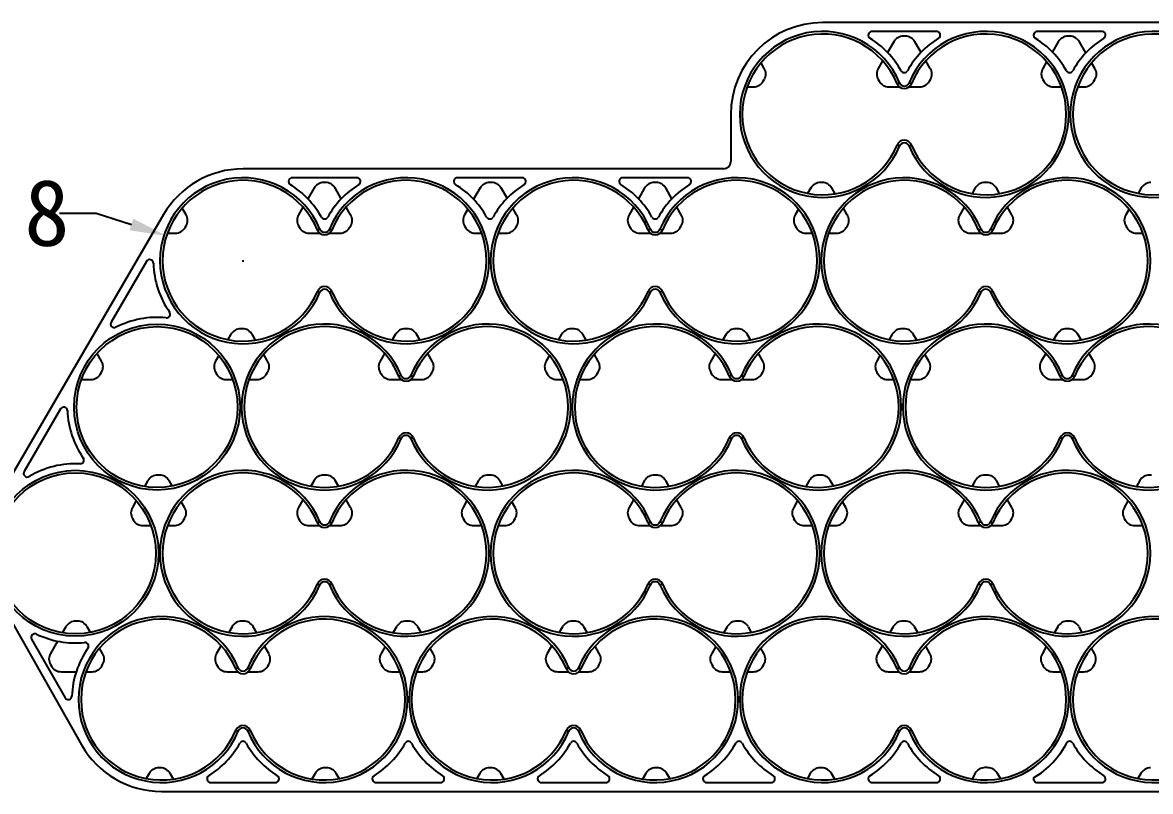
# Model space of a CAD drawing. Header units: millimetres. Extents: x -23 to 977, y -26 to 681.
# Drawn here: x 459.7 to 612.6, y 412.6 to 516.8 of the extents above; entities that cross this region are included whole.
import ezdxf

# ---------------------------------------------------------------- set-up
doc = ezdxf.new("R2010")
doc.units = ezdxf.units.MM
doc.dimstyles.new('副本 Standard', dxfattribs={"dimtxt": 9, "dimasz": 5, "dimexe": 1, "dimexo": 0.5, "dimgap": 0.5, "dimtad": 0, "dimtoh": 1, "dimdec": 1, "dimzin": 0, "dimdsep": 46, "dimtxsty": 'Standard', "dimcen": 0.09, "dimclrd": 3, "dimclre": 3, "dimclrt": 3, "dimadec": 0, "dimazin": 0, "dimtfac": 1, "dimtdec": 1, "dimtofl": 0, "dimtmove": 0, "dimatfit": 3, "dimfxl": 0, "dimtolj": 1, "dimtzin": 0, "dimarcsym": 0})

# ---------------------------------------------------------------- blocks, each defined once
blk = doc.blocks.new('*D6')
at = {"color": 3, "lineweight": -2, "transparency": 16777216}
for p, q in [((464.73, 490.94), (469.73, 490.94)), ((469.73, 490.94), (474.49, 489.4)), ((489.52, 484.49), (489.7, 484.49)), ((489.61, 484.4), (489.61, 484.58))]:
    blk.add_line(p, q, dxfattribs=at)
at = {"color": 3, "transparency": 16777216}
blk.add_solid([(474.74, 490.19), (474.23, 488.61), (479.24, 487.86)], dxfattribs=at)
at = {"layer": 'Defpoints', "color": 0, "transparency": 16777216}
for p in [(479.24, 487.86), (499.98, 481.13)]:
    blk.add_point(p, dxfattribs=at)
at = {"color": 3, "transparency": 16777216, "insert": (447.73, 490.94), "char_height": 9, "attachment_point": 5}
blk.add_mtext('\\A1;∅21.8', dxfattribs=at)

msp = doc.modelspace()

# ---------------------------------------------------------------- linework, layer by layer
for p, q in [((724.66, 516.77), (568.16, 516.77)), ((583.59, 515.57), (574.83, 515.57)), ((605.99, 515.57), (597.23, 515.57)), ((577.78, 514.17), (576.94, 512.72)), ((579.35, 514.92), (579.08, 514.92)), ((581.48, 512.72), (580.64, 514.17)), ((600.08, 514.17), (599.28, 512.79)), ((601.65, 514.92), (601.38, 514.92)), ((603.82, 512.66), (602.94, 514.17)), ((560.24, 510.55), (559.8, 511.31)), ((576.28, 511.59), (575.68, 510.55)), ((582.74, 510.55), (582.14, 511.59)), ((598.5, 511.45), (597.98, 510.55)), ((605.04, 510.55), (604.6, 511.31)), ((560.11, 508.82), (560.25, 509.05)), ((575.67, 509.05), (575.81, 508.82)), ((582.61, 508.82), (582.75, 509.05)), ((597.97, 509.05), (598.11, 508.82)), ((604.91, 508.82), (605.05, 509.05)), ((557.92, 508.06), (558.81, 508.06)), ((577.11, 508.06), (578.54, 508.06)), ((578.24, 508.47), (578.56, 508.6)), ((580.18, 508.47), (579.86, 508.6)), ((579.88, 508.06), (581.31, 508.06)), ((599.41, 508.06), (600.5, 508.06)), ((602.72, 508.06), (603.61, 508.06)), ((555.71, 504.32), (555.71, 497.94)), ((578.56, 500.04), (578.24, 500.17)), ((579.86, 500.04), (580.18, 500.17)), ((554.71, 496.94), (489.61, 496.94)), ((505.04, 495.74), (496.28, 495.74)), ((527.44, 495.74), (518.68, 495.74)), ((549.84, 495.74), (541.08, 495.74)), ((499.23, 494.35), (498.39, 492.89)), ((500.8, 495.09), (500.53, 495.09)), ((502.93, 492.89), (502.09, 494.35)), ((521.73, 494.35), (520.85, 492.83)), ((523.3, 495.09), (523.03, 495.09)), ((525.4, 492.96), (524.59, 494.35)), ((544.03, 494.35), (543.19, 492.89)), ((545.6, 495.09), (545.33, 495.09)), ((547.73, 492.89), (546.89, 494.35)), ((566.53, 494.35), (566.11, 493.62)), ((568.1, 495.09), (567.83, 495.09)), ((569.85, 493.55), (569.39, 494.35)), ((588.83, 494.35), (588.39, 493.58)), ((590.4, 495.09), (590.13, 495.09)), ((592.13, 493.58), (591.69, 494.35)), ((611.33, 494.35), (610.91, 493.62)), ((478.85, 490.76), (456.75, 452.81)), ((481.89, 490.72), (481.37, 491.63)), ((497.73, 491.76), (497.13, 490.72)), ((504.19, 490.72), (503.59, 491.76)), ((520.07, 491.49), (519.63, 490.72)), ((526.69, 490.72), (526.17, 491.63)), ((542.53, 491.76), (541.93, 490.72)), ((548.99, 490.72), (548.39, 491.76)), ((564.87, 491.49), (564.43, 490.72)), ((571.49, 490.72), (570.97, 491.63)), ((587.33, 491.76), (586.73, 490.72)), ((593.79, 490.72), (593.19, 491.76)), ((609.67, 491.49), (609.23, 490.72)), ((481.76, 488.99), (481.9, 489.22)), ((497.12, 489.22), (497.26, 488.99)), ((504.06, 488.99), (504.2, 489.22)), ((519.62, 489.22), (519.76, 488.99)), ((526.56, 488.99), (526.7, 489.22)), ((541.92, 489.22), (542.06, 488.99)), ((548.86, 488.99), (549, 489.22)), ((564.42, 489.22), (564.56, 488.99)), ((571.36, 488.99), (571.5, 489.22)), ((586.72, 489.22), (586.86, 488.99)), ((593.66, 488.99), (593.8, 489.22)), ((609.22, 489.22), (609.36, 488.99)), ((479.37, 488.23), (480.46, 488.23)), ((498.56, 488.23), (499.99, 488.23)), ((500.01, 488.78), (499.69, 488.64)), ((501.31, 488.78), (501.63, 488.64)), ((501.33, 488.23), (502.76, 488.23)), ((521.06, 488.23), (521.95, 488.23)), ((524.17, 488.23), (525.26, 488.23)), ((543.36, 488.23), (544.79, 488.23)), ((544.81, 488.78), (544.49, 488.64)), ((546.11, 488.78), (546.43, 488.64)), ((546.13, 488.23), (547.56, 488.23)), ((565.86, 488.23), (566.75, 488.23)), ((568.97, 488.23), (570.06, 488.23)), ((588.16, 488.23), (589.59, 488.23)), ((589.29, 488.64), (589.61, 488.78)), ((591.23, 488.64), (590.91, 488.78)), ((590.93, 488.23), (592.36, 488.23)), ((610.66, 488.23), (611.55, 488.23)), ((476.53, 484.39), (471.74, 476.16)), ((499.69, 480.34), (500.01, 480.21)), ((501.63, 480.34), (501.31, 480.21)), ((544.49, 480.34), (544.81, 480.21)), ((546.43, 480.34), (546.11, 480.21)), ((589.61, 480.21), (589.29, 480.34)), ((590.91, 480.21), (591.23, 480.34)), ((487.98, 474.52), (487.56, 473.79)), ((489.55, 475.26), (489.28, 475.26)), ((491.3, 473.72), (490.84, 474.52)), ((510.28, 474.52), (509.84, 473.75)), ((511.85, 475.26), (511.58, 475.26)), ((513.58, 473.75), (513.14, 474.52)), ((532.78, 474.52), (532.36, 473.79)), ((534.35, 475.26), (534.08, 475.26)), ((536.1, 473.72), (535.64, 474.52)), ((555.08, 474.52), (554.64, 473.75)), ((556.65, 475.26), (556.38, 475.26)), ((558.38, 473.75), (557.94, 474.52)), ((577.58, 474.52), (577.16, 473.79)), ((579.15, 475.26), (578.88, 475.26)), ((580.9, 473.72), (580.44, 474.52)), ((599.88, 474.52), (599.44, 473.75)), ((601.45, 475.26), (601.18, 475.26)), ((603.18, 473.75), (602.74, 474.52)), ((470.44, 470.89), (469.84, 471.93)), ((486.32, 471.66), (485.88, 470.89)), ((492.94, 470.89), (492.42, 471.8)), ((508.78, 471.93), (508.18, 470.89)), ((515.24, 470.89), (514.64, 471.93)), ((531.12, 471.66), (530.68, 470.89)), ((537.74, 470.89), (537.22, 471.8)), ((553.58, 471.93), (552.98, 470.89)), ((560.04, 470.89), (559.44, 471.93)), ((575.92, 471.66), (575.48, 470.89)), ((582.54, 470.89), (582.02, 471.8)), ((598.38, 471.93), (597.78, 470.89)), ((604.84, 470.89), (604.24, 471.93)), ((470.31, 469.16), (470.45, 469.39)), ((485.87, 469.39), (486.01, 469.16)), ((492.81, 469.16), (492.95, 469.39)), ((508.17, 469.39), (508.31, 469.16)), ((515.11, 469.16), (515.25, 469.39)), ((530.67, 469.39), (530.81, 469.16)), ((537.61, 469.16), (537.75, 469.39)), ((552.97, 469.39), (553.11, 469.16)), ((559.91, 469.16), (560.05, 469.39)), ((575.47, 469.39), (575.61, 469.16)), ((582.41, 469.16), (582.55, 469.39)), ((597.77, 469.39), (597.91, 469.16)), ((604.71, 469.16), (604.85, 469.39)), ((467.72, 468.4), (469.01, 468.4)), ((487.31, 468.4), (488.2, 468.4)), ((490.42, 468.4), (491.51, 468.4)), ((509.61, 468.4), (511.04, 468.4)), ((511.06, 468.95), (510.74, 468.81)), ((512.36, 468.95), (512.68, 468.81)), ((512.38, 468.4), (513.81, 468.4)), ((532.11, 468.4), (533, 468.4)), ((535.22, 468.4), (536.31, 468.4)), ((554.41, 468.4), (555.84, 468.4)), ((555.86, 468.95), (555.54, 468.81)), ((557.16, 468.95), (557.48, 468.81)), ((557.18, 468.4), (558.61, 468.4)), ((576.91, 468.4), (577.8, 468.4)), ((580.02, 468.4), (581.11, 468.4)), ((599.21, 468.4), (600.64, 468.4)), ((600.66, 468.95), (600.34, 468.81)), ((601.96, 468.95), (602.28, 468.81)), ((601.98, 468.4), (603.41, 468.4)), ((464.89, 464.4), (459.95, 455.92)), ((510.74, 460.51), (511.06, 460.38)), ((512.68, 460.51), (512.36, 460.38)), ((555.54, 460.51), (555.86, 460.38)), ((557.48, 460.51), (557.16, 460.38)), ((600.34, 460.51), (600.66, 460.38)), ((602.28, 460.51), (601.96, 460.38)), ((476.73, 454.69), (476.27, 453.9)), ((478.3, 455.44), (478.03, 455.44)), ((480.02, 453.96), (479.59, 454.69)), ((499.23, 454.69), (498.79, 453.93)), ((500.8, 455.44), (500.53, 455.44)), ((502.53, 453.93), (502.09, 454.69)), ((521.53, 454.69), (521.07, 453.9)), ((523.1, 455.44), (522.83, 455.44)), ((524.82, 453.96), (524.39, 454.69)), ((544.03, 454.69), (543.59, 453.93)), ((545.6, 455.44), (545.33, 455.44)), ((547.33, 453.93), (546.89, 454.69)), ((566.33, 454.69), (565.87, 453.9)), ((567.9, 455.44), (567.63, 455.44)), ((569.62, 453.96), (569.19, 454.69)), ((588.83, 454.69), (588.39, 453.93)), ((590.4, 455.44), (590.13, 455.44)), ((592.13, 453.93), (591.69, 454.69)), ((611.13, 454.69), (610.67, 453.9)), ((612.7, 455.44), (612.43, 455.44)), ((475.15, 451.97), (474.63, 451.06)), ((481.69, 451.06), (481.25, 451.83)), ((497.73, 452.1), (497.13, 451.06)), ((504.19, 451.06), (503.59, 452.1)), ((519.95, 451.97), (519.43, 451.06)), ((526.49, 451.06), (526.05, 451.83)), ((542.53, 452.1), (541.93, 451.06)), ((548.99, 451.06), (548.39, 452.1)), ((564.75, 451.97), (564.23, 451.06)), ((571.29, 451.06), (570.85, 451.83)), ((587.33, 452.1), (586.73, 451.06)), ((593.79, 451.06), (593.19, 452.1)), ((609.55, 451.97), (609.03, 451.06)), ((474.62, 449.56), (474.76, 449.33)), ((481.56, 449.33), (481.7, 449.56)), ((497.12, 449.56), (497.26, 449.33)), ((504.06, 449.33), (504.2, 449.56)), ((519.42, 449.56), (519.56, 449.33)), ((526.36, 449.33), (526.5, 449.56)), ((541.92, 449.56), (542.06, 449.33)), ((548.86, 449.33), (549, 449.56)), ((564.22, 449.56), (564.36, 449.33)), ((571.16, 449.33), (571.3, 449.56)), ((586.72, 449.56), (586.86, 449.33)), ((593.66, 449.33), (593.8, 449.56)), ((609.02, 449.56), (609.16, 449.33)), ((476.06, 448.58), (477.15, 448.58)), ((479.37, 448.58), (480.26, 448.58)), ((498.56, 448.58), (499.99, 448.58)), ((500.01, 449.12), (499.69, 448.98)), ((501.31, 449.12), (501.63, 448.98)), ((501.33, 448.58), (502.76, 448.58)), ((520.86, 448.58), (521.95, 448.58)), ((524.17, 448.58), (525.06, 448.58)), ((543.36, 448.58), (544.79, 448.58)), ((544.49, 448.98), (544.81, 449.12)), ((546.43, 448.98), (546.11, 449.12)), ((546.13, 448.58), (547.56, 448.58)), ((565.66, 448.58), (566.75, 448.58)), ((568.97, 448.58), (569.86, 448.58)), ((588.16, 448.58), (589.59, 448.58)), ((589.61, 449.12), (589.29, 448.98)), ((590.91, 449.12), (591.23, 448.98)), ((590.93, 448.58), (592.36, 448.58)), ((610.46, 448.58), (611.55, 448.58)), ((499.69, 440.68), (500.01, 440.55)), ((501.63, 440.68), (501.31, 440.55)), ((544.81, 440.55), (544.49, 440.68)), ((546.11, 440.55), (546.43, 440.68)), ((589.29, 440.68), (589.61, 440.55)), ((591.23, 440.68), (590.91, 440.55)), ((456.67, 438.35), (467.73, 418.86)), ((467.19, 435.64), (466.92, 435.64)), ((489.69, 435.64), (489.42, 435.64)), ((511.99, 435.64), (511.72, 435.64)), ((534.49, 435.64), (534.22, 435.64)), ((556.79, 435.64), (556.52, 435.64)), ((579.29, 435.64), (579.02, 435.64)), ((601.59, 435.64), (601.32, 435.64)), ((465.62, 434.89), (465.15, 434.08)), ((468.93, 434.12), (468.49, 434.89)), ((488.12, 434.89), (487.67, 434.11)), ((491.45, 434.09), (490.99, 434.89)), ((510.42, 434.89), (509.95, 434.08)), ((513.73, 434.12), (513.29, 434.89)), ((532.92, 434.89), (532.47, 434.11)), ((536.25, 434.09), (535.79, 434.89)), ((555.22, 434.89), (554.75, 434.08)), ((558.53, 434.12), (558.09, 434.89)), ((577.72, 434.89), (577.27, 434.11)), ((581.05, 434.09), (580.59, 434.89)), ((600.02, 434.89), (599.55, 434.08)), ((603.33, 434.12), (602.89, 434.89)), ((460.97, 433.2), (465.49, 425.25)), ((464.49, 432.93), (463.52, 431.26)), ((470.59, 431.26), (470.18, 431.97)), ((486.64, 432.33), (486.02, 431.26)), ((493.09, 431.26), (492.52, 432.25)), ((508.86, 432.19), (508.32, 431.26)), ((515.39, 431.26), (514.98, 431.97)), ((531.44, 432.33), (530.82, 431.26)), ((537.89, 431.26), (537.32, 432.25)), ((553.66, 432.19), (553.12, 431.26)), ((560.19, 431.26), (559.78, 431.97)), ((576.24, 432.33), (575.62, 431.26)), ((582.69, 431.26), (582.12, 432.25)), ((598.46, 432.19), (597.92, 431.26)), ((604.99, 431.26), (604.58, 431.97)), ((463.52, 429.77), (463.65, 429.53)), ((470.46, 429.53), (470.59, 429.77)), ((486.02, 429.77), (486.15, 429.53)), ((492.96, 429.53), (493.09, 429.77)), ((508.32, 429.77), (508.45, 429.53)), ((515.26, 429.53), (515.39, 429.77)), ((530.82, 429.77), (530.95, 429.53)), ((537.76, 429.53), (537.89, 429.77)), ((553.12, 429.77), (553.25, 429.53)), ((560.06, 429.53), (560.19, 429.77)), ((575.62, 429.77), (575.75, 429.53)), ((582.56, 429.53), (582.69, 429.77)), ((597.92, 429.77), (598.05, 429.53)), ((604.86, 429.53), (604.99, 429.77)), ((464.95, 428.78), (467.01, 428.78)), ((468.34, 428.78), (469.16, 428.78)), ((487.45, 428.78), (488.9, 428.78)), ((488.96, 429.29), (488.64, 429.16)), ((490.26, 429.29), (490.58, 429.16)), ((490.32, 428.78), (491.66, 428.78)), ((509.75, 428.78), (510.89, 428.78)), ((513.14, 428.78), (513.96, 428.78)), ((532.25, 428.78), (533.7, 428.78)), ((533.76, 429.29), (533.44, 429.16)), ((535.06, 429.29), (535.38, 429.16)), ((535.12, 428.78), (536.46, 428.78)), ((554.55, 428.78), (555.69, 428.78)), ((557.94, 428.78), (558.76, 428.78)), ((577.05, 428.78), (578.5, 428.78)), ((578.56, 429.29), (578.24, 429.16)), ((579.86, 429.29), (580.18, 429.16)), ((579.92, 428.78), (581.26, 428.78)), ((599.35, 428.78), (600.49, 428.78)), ((602.74, 428.78), (603.56, 428.78)), ((488.64, 420.86), (488.96, 420.72)), ((490.58, 420.86), (490.26, 420.72)), ((533.44, 420.86), (533.76, 420.72)), ((535.38, 420.86), (535.06, 420.72)), ((578.24, 420.86), (578.56, 420.72)), ((580.18, 420.86), (579.86, 420.72)), ((478.44, 415.75), (478.18, 415.75)), ((500.94, 415.75), (500.68, 415.75)), ((523.24, 415.75), (522.98, 415.75)), ((545.74, 415.75), (545.48, 415.75)), ((568.04, 415.75), (567.78, 415.75)), ((590.4, 415.78), (590.13, 415.78)), ((476.88, 415), (476.48, 414.31)), ((480.19, 414.23), (479.74, 415)), ((499.38, 415), (498.94, 414.24)), ((502.65, 414.29), (502.24, 415)), ((521.68, 415), (521.28, 414.31)), ((524.99, 414.23), (524.54, 415)), ((544.18, 415), (543.74, 414.24)), ((547.45, 414.29), (547.04, 415)), ((566.48, 415), (566.08, 414.31)), ((569.79, 414.23), (569.34, 415)), ((588.83, 415.03), (588.39, 414.27)), ((592.25, 414.29), (591.84, 415)), ((611.28, 415), (610.88, 414.31)), ((485.23, 413.76), (493.99, 413.76)), ((507.63, 413.76), (516.39, 413.76)), ((530.03, 413.76), (538.79, 413.76)), ((552.43, 413.76), (561.19, 413.76)), ((574.83, 413.76), (583.59, 413.76)), ((597.23, 413.76), (605.99, 413.76)), ((478.56, 412.56), (679.86, 412.56))]:
    msp.add_line(p, q)
for centre, radius in [((477.96, 464.66), 11.25), ((477.96, 464.66), 10.9), ((466.91, 444.83), 11.25), ((466.91, 444.83), 10.9)]:
    msp.add_circle(centre, radius)
for centre, radius, start, end in [((568.16, 504.32), 12.45, 90, 180), ((568.16, 504.32), 11.25, 22.3789, 337.6211), ((568.16, 504.32), 10.9, 22.3789, 337.6211), ((574.83, 515.07), 0.5, 90, 238.1902), ((590.26, 504.32), 11.25, 202.3789, 157.6211), ((590.26, 504.32), 10.9, 202.3789, 157.6211), ((583.59, 515.07), 0.5, 301.8098, 90), ((597.23, 515.07), 0.5, 90, 238.1902), ((612.96, 504.32), 11.25, 22.3789, 337.6211), ((612.96, 504.32), 10.9, 22.3789, 337.6211), ((605.99, 515.07), 0.5, 301.8098, 90), ((568.16, 504.32), 12.15, 29.13, 58.1902), ((579.08, 513.42), 1.5, 90, 149.9136), ((579.35, 513.42), 1.5, 30.0864, 90), ((590.26, 504.32), 12.15, 121.8098, 150.87), ((590.56, 504.32), 12.15, 29.13, 58.1902), ((601.38, 513.42), 1.5, 90, 149.9136), ((601.65, 513.42), 1.5, 30.0864, 90), ((612.66, 504.32), 12.15, 121.8098, 150.87), ((558.95, 509.8), 1.5, 330.1728, 30.0864), ((576.98, 509.8), 1.5, 149.9136, 209.8272), ((581.45, 509.8), 1.5, 330.1728, 30.0864), ((599.28, 509.8), 1.5, 149.9136, 209.8272), ((603.75, 509.8), 1.5, 330.1728, 30.0864), ((579.21, 510.48), 0.5, 209.13, 330.87), ((601.61, 510.48), 0.5, 209.13, 330.87), ((558.81, 509.56), 1.5, 270, 330.1728), ((577.11, 509.56), 1.5, 209.8272, 270), ((579.21, 508.87), 1.05, 202.3789, 337.6211), ((579.21, 508.87), 0.7, 202.3789, 337.6211), ((581.31, 509.56), 1.5, 270, 330.1728), ((599.41, 509.56), 1.5, 209.8272, 270), ((603.61, 509.56), 1.5, 270, 330.1728), ((579.21, 499.77), 1.05, 22.3789, 157.6211), ((579.21, 499.77), 0.7, 22.3789, 157.6211), ((489.61, 484.49), 12.45, 90, 149.778), ((554.71, 497.94), 1, 270, 0), ((489.61, 484.49), 11.25, 22.3789, 337.6211), ((489.61, 484.49), 10.9, 22.3789, 337.6211), ((496.28, 495.24), 0.5, 90, 238.1902), ((511.71, 484.49), 11.25, 202.3789, 157.6211), ((511.71, 484.49), 10.9, 202.3789, 157.6211), ((505.04, 495.24), 0.5, 301.8098, 90), ((518.68, 495.24), 0.5, 90, 238.1902), ((534.41, 484.49), 11.25, 22.3789, 337.6211), ((534.41, 484.49), 10.9, 22.3789, 337.6211), ((527.44, 495.24), 0.5, 301.8098, 90), ((541.08, 495.24), 0.5, 90, 238.1902), ((556.51, 484.49), 11.25, 202.3789, 157.6211), ((556.51, 484.49), 10.9, 202.3789, 157.6211), ((549.84, 495.24), 0.5, 301.8098, 90), ((579.21, 484.49), 11.25, 22.3789, 337.6211), ((579.21, 484.49), 10.9, 22.3789, 337.6211), ((601.31, 484.49), 11.25, 202.3789, 157.6211), ((601.31, 484.49), 10.9, 202.3789, 157.6211), ((489.61, 484.49), 12.15, 29.13, 58.1902), ((500.53, 493.59), 1.5, 90, 149.9136), ((500.8, 493.59), 1.5, 30.0864, 90), ((511.71, 484.49), 12.15, 121.8098, 150.87), ((512.01, 484.49), 12.15, 29.13, 58.1902), ((523.03, 493.59), 1.5, 90, 149.9136), ((523.3, 493.59), 1.5, 30.0864, 90), ((534.11, 484.49), 12.15, 121.8098, 150.87), ((534.41, 484.49), 12.15, 29.13, 58.1902), ((545.33, 493.59), 1.5, 90, 149.9136), ((545.6, 493.59), 1.5, 30.0864, 90), ((556.51, 484.49), 12.15, 121.8098, 150.87), ((567.83, 493.59), 1.5, 90, 149.9136), ((568.1, 493.59), 1.5, 30.0864, 90), ((590.13, 493.59), 1.5, 90, 149.9136), ((590.4, 493.59), 1.5, 30.0864, 90), ((612.63, 493.59), 1.5, 90, 149.9136), ((480.6, 489.97), 1.5, 330.1728, 30.0864), ((498.43, 489.97), 1.5, 149.9136, 209.8272), ((502.9, 489.97), 1.5, 330.1728, 30.0864), ((520.93, 489.97), 1.5, 149.9136, 209.8272), ((525.4, 489.97), 1.5, 330.1728, 30.0864), ((543.23, 489.97), 1.5, 149.9136, 209.8272), ((547.7, 489.97), 1.5, 330.1728, 30.0864), ((565.73, 489.97), 1.5, 149.9136, 209.8272), ((570.2, 489.97), 1.5, 330.1728, 30.0864), ((588.03, 489.97), 1.5, 149.9136, 209.8272), ((592.5, 489.97), 1.5, 330.1728, 30.0864), ((610.53, 489.97), 1.5, 149.9136, 209.8272), ((500.66, 490.65), 0.5, 209.13, 330.87), ((523.06, 490.65), 0.5, 209.13, 330.87), ((545.46, 490.65), 0.5, 209.13, 330.87), ((480.46, 489.73), 1.5, 270, 330.1728), ((498.56, 489.73), 1.5, 209.8272, 270), ((500.66, 489.04), 1.05, 202.3789, 337.6211), ((500.66, 489.04), 0.7, 202.3789, 337.6211), ((502.76, 489.73), 1.5, 270, 330.1728), ((521.06, 489.73), 1.5, 209.8272, 270), ((525.26, 489.73), 1.5, 270, 330.1728), ((543.36, 489.73), 1.5, 209.8272, 270), ((545.46, 489.04), 1.05, 202.3789, 337.6211), ((545.46, 489.04), 0.7, 202.3789, 337.6211), ((547.56, 489.73), 1.5, 270, 330.1728), ((565.86, 489.73), 1.5, 209.8272, 270), ((570.06, 489.73), 1.5, 270, 330.1728), ((588.16, 489.73), 1.5, 209.8272, 270), ((590.26, 489.04), 1.05, 202.3789, 337.6211), ((590.26, 489.04), 0.7, 202.3789, 337.6211), ((592.36, 489.73), 1.5, 270, 330.1728), ((610.66, 489.73), 1.5, 209.8272, 270), ((476.97, 484.14), 0.5, 1.5878, 149.778), ((489.61, 484.49), 12.15, 181.5878, 214.9341), ((500.66, 479.94), 1.05, 22.3789, 157.6211), ((500.66, 479.94), 0.7, 22.3789, 157.6211), ((545.46, 479.94), 1.05, 22.3789, 157.6211), ((545.46, 479.94), 0.7, 22.3789, 157.6211), ((590.26, 479.94), 1.05, 22.3789, 157.6211), ((590.26, 479.94), 0.7, 22.3789, 157.6211), ((479.24, 477.25), 0.5, 264.1953, 34.9341), ((472.17, 475.91), 0.5, 149.778, 297.2399), ((477.96, 464.66), 12.15, 84.1953, 117.2399), ((500.66, 464.66), 11.25, 22.3789, 337.6211), ((500.66, 464.66), 10.9, 22.3789, 337.6211), ((522.76, 464.66), 11.25, 202.3789, 157.6211), ((522.76, 464.66), 10.9, 202.3789, 157.6211), ((545.46, 464.66), 11.25, 22.3789, 337.6211), ((545.46, 464.66), 10.9, 22.3789, 337.6211), ((567.56, 464.66), 11.25, 202.3789, 157.6211), ((567.56, 464.66), 10.9, 202.3789, 157.6211), ((590.26, 464.66), 11.25, 22.3789, 337.6211), ((590.26, 464.66), 10.9, 22.3789, 337.6211), ((612.36, 464.66), 11.25, 202.3789, 157.6211), ((612.36, 464.66), 10.9, 202.3789, 157.6211), ((489.28, 473.76), 1.5, 90, 149.9136), ((489.55, 473.76), 1.5, 30.0864, 90), ((511.58, 473.76), 1.5, 90, 149.9136), ((511.85, 473.76), 1.5, 30.0864, 90), ((534.08, 473.76), 1.5, 90, 149.9136), ((534.35, 473.76), 1.5, 30.0864, 90), ((556.38, 473.76), 1.5, 90, 149.9136), ((556.65, 473.76), 1.5, 30.0864, 90), ((578.88, 473.76), 1.5, 90, 149.9136), ((579.15, 473.76), 1.5, 30.0864, 90), ((601.18, 473.76), 1.5, 90, 149.9136), ((601.45, 473.76), 1.5, 30.0864, 90), ((469.15, 470.14), 1.5, 330.1728, 30.0864), ((487.18, 470.14), 1.5, 149.9136, 209.8272), ((491.65, 470.14), 1.5, 330.1728, 30.0864), ((509.48, 470.14), 1.5, 149.9136, 209.8272), ((513.95, 470.14), 1.5, 330.1728, 30.0864), ((531.98, 470.14), 1.5, 149.9136, 209.8272), ((536.45, 470.14), 1.5, 330.1728, 30.0864), ((554.28, 470.14), 1.5, 149.9136, 209.8272), ((558.75, 470.14), 1.5, 330.1728, 30.0864), ((576.78, 470.14), 1.5, 149.9136, 209.8272), ((581.25, 470.14), 1.5, 330.1728, 30.0864), ((599.08, 470.14), 1.5, 149.9136, 209.8272), ((603.55, 470.14), 1.5, 330.1728, 30.0864), ((469.01, 469.9), 1.5, 270, 330.1728), ((487.31, 469.9), 1.5, 209.8272, 270), ((491.51, 469.9), 1.5, 270, 330.1728), ((509.61, 469.9), 1.5, 209.8272, 270), ((511.71, 469.21), 1.05, 202.3789, 337.6211), ((511.71, 469.21), 0.7, 202.3789, 337.6211), ((513.81, 469.9), 1.5, 270, 330.1728), ((532.11, 469.9), 1.5, 209.8272, 270), ((536.31, 469.9), 1.5, 270, 330.1728), ((554.41, 469.9), 1.5, 209.8272, 270), ((556.51, 469.21), 1.05, 202.3789, 337.6211), ((556.51, 469.21), 0.7, 202.3789, 337.6211), ((558.61, 469.9), 1.5, 270, 330.1728), ((576.91, 469.9), 1.5, 209.8272, 270), ((581.11, 469.9), 1.5, 270, 330.1728), ((599.21, 469.9), 1.5, 209.8272, 270), ((601.31, 469.21), 1.05, 202.3789, 337.6211), ((601.31, 469.21), 0.7, 202.3789, 337.6211), ((603.41, 469.9), 1.5, 270, 330.1728), ((465.32, 464.15), 0.5, 2.3161, 149.778), ((477.96, 464.66), 12.15, 182.3161, 214.6673), ((511.71, 460.11), 1.05, 22.3789, 157.6211), ((511.71, 460.11), 0.7, 22.3789, 157.6211), ((556.51, 460.11), 1.05, 22.3789, 157.6211), ((556.51, 460.11), 0.7, 22.3789, 157.6211), ((601.31, 460.11), 1.05, 22.3789, 157.6211), ((601.31, 460.11), 0.7, 22.3789, 157.6211), ((466.91, 444.83), 12.15, 87.0738, 121.0904), ((467.56, 457.47), 0.5, 267.0738, 34.6673), ((460.38, 455.67), 0.5, 149.778, 301.0904), ((489.61, 444.83), 11.25, 22.3789, 337.6211), ((489.61, 444.83), 10.9, 22.3789, 337.6211), ((511.71, 444.83), 11.25, 202.3789, 157.6211), ((511.71, 444.83), 10.9, 202.3789, 157.6211), ((534.41, 444.83), 11.25, 22.3789, 337.6211), ((534.41, 444.83), 10.9, 22.3789, 337.6211), ((556.51, 444.83), 11.25, 202.3789, 157.6211), ((556.51, 444.83), 10.9, 202.3789, 157.6211), ((579.21, 444.83), 11.25, 22.3789, 337.6211), ((579.21, 444.83), 10.9, 22.3789, 337.6211), ((601.31, 444.83), 11.25, 202.3789, 157.6211), ((601.31, 444.83), 10.9, 202.3789, 157.6211), ((478.03, 453.94), 1.5, 90, 149.9136), ((478.3, 453.94), 1.5, 30.0864, 90), ((500.53, 453.94), 1.5, 90, 149.9136), ((500.8, 453.94), 1.5, 30.0864, 90), ((522.83, 453.94), 1.5, 90, 149.9136), ((523.1, 453.94), 1.5, 30.0864, 90), ((545.33, 453.94), 1.5, 90, 149.9136), ((545.6, 453.94), 1.5, 30.0864, 90), ((567.63, 453.94), 1.5, 90, 149.9136), ((567.9, 453.94), 1.5, 30.0864, 90), ((590.13, 453.94), 1.5, 90, 149.9136), ((590.4, 453.94), 1.5, 30.0864, 90), ((612.43, 453.94), 1.5, 90, 149.9136), ((475.93, 450.31), 1.5, 149.9136, 209.8272), ((480.4, 450.31), 1.5, 330.1728, 30.0864), ((498.43, 450.31), 1.5, 149.9136, 209.8272), ((502.9, 450.31), 1.5, 330.1728, 30.0864), ((520.73, 450.31), 1.5, 149.9136, 209.8272), ((525.2, 450.31), 1.5, 330.1728, 30.0864), ((543.23, 450.31), 1.5, 149.9136, 209.8272), ((547.7, 450.31), 1.5, 330.1728, 30.0864), ((565.53, 450.31), 1.5, 149.9136, 209.8272), ((570, 450.31), 1.5, 330.1728, 30.0864), ((588.03, 450.31), 1.5, 149.9136, 209.8272), ((592.5, 450.31), 1.5, 330.1728, 30.0864), ((610.33, 450.31), 1.5, 149.9136, 209.8272), ((476.06, 450.08), 1.5, 209.8272, 270), ((480.26, 450.08), 1.5, 270, 330.1728), ((498.56, 450.08), 1.5, 209.8272, 270), ((502.76, 450.08), 1.5, 270, 330.1728), ((520.86, 450.08), 1.5, 209.8272, 270), ((525.06, 450.08), 1.5, 270, 330.1728), ((543.36, 450.08), 1.5, 209.8272, 270), ((547.56, 450.08), 1.5, 270, 330.1728), ((565.66, 450.08), 1.5, 209.8272, 270), ((569.86, 450.08), 1.5, 270, 330.1728), ((588.16, 450.08), 1.5, 209.8272, 270), ((592.36, 450.08), 1.5, 270, 330.1728), ((610.46, 450.08), 1.5, 209.8272, 270), ((500.66, 449.38), 1.05, 202.3789, 337.6211), ((500.66, 449.38), 0.7, 202.3789, 337.6211), ((545.46, 449.38), 1.05, 202.3789, 337.6211), ((545.46, 449.38), 0.7, 202.3789, 337.6211), ((590.26, 449.38), 1.05, 202.3789, 337.6211), ((590.26, 449.38), 0.7, 202.3789, 337.6211), ((500.66, 440.28), 1.05, 22.3789, 157.6211), ((500.66, 440.28), 0.7, 22.3789, 157.6211), ((545.46, 440.28), 1.05, 22.3789, 157.6211), ((545.46, 440.28), 0.7, 22.3789, 157.6211), ((590.26, 440.28), 1.05, 22.3789, 157.6211), ((590.26, 440.28), 0.7, 22.3789, 157.6211), ((466.92, 434.14), 1.5, 90, 149.9136), ((467.19, 434.14), 1.5, 30.0864, 90), ((478.56, 425.01), 11.25, 22.3789, 337.6211), ((478.56, 425.01), 10.9, 22.3789, 337.6211), ((489.42, 434.14), 1.5, 90, 149.9136), ((489.69, 434.14), 1.5, 30.0864, 90), ((500.66, 425.01), 11.25, 202.3789, 157.6211), ((500.66, 425.01), 10.9, 202.3789, 157.6211), ((511.72, 434.14), 1.5, 90, 149.9136), ((511.99, 434.14), 1.5, 30.0864, 90), ((523.36, 425.01), 11.25, 22.3789, 337.6211), ((523.36, 425.01), 10.9, 22.3789, 337.6211), ((534.22, 434.14), 1.5, 90, 149.9136), ((534.49, 434.14), 1.5, 30.0864, 90), ((545.46, 425.01), 11.25, 202.3789, 157.6211), ((545.46, 425.01), 10.9, 202.3789, 157.6211), ((556.52, 434.14), 1.5, 90, 149.9136), ((556.79, 434.14), 1.5, 30.0864, 90), ((568.16, 425.01), 11.25, 22.3789, 337.6211), ((568.16, 425.01), 10.9, 22.3789, 337.6211), ((579.02, 434.14), 1.5, 90, 149.9136), ((579.29, 434.14), 1.5, 30.0864, 90), ((590.26, 425.01), 11.25, 202.3789, 157.6211), ((590.26, 425.01), 10.9, 202.3789, 157.6211), ((601.32, 434.14), 1.5, 90, 149.9136), ((601.59, 434.14), 1.5, 30.0864, 90), ((612.96, 425.01), 11.25, 22.3789, 337.6211), ((612.96, 425.01), 10.9, 22.3789, 337.6211), ((461.41, 433.44), 0.5, 64.2127, 209.5868), ((466.91, 444.83), 12.15, 244.2127, 275.8047), ((468.19, 432.25), 0.5, 325.0659, 95.8047), ((464.82, 430.51), 1.5, 149.9136, 209.8272), ((478.56, 425.01), 12.15, 145.0659, 177.7769), ((469.29, 430.51), 1.5, 330.1728, 30.0864), ((487.32, 430.51), 1.5, 149.9136, 209.8272), ((491.79, 430.51), 1.5, 330.1728, 30.0864), ((509.62, 430.51), 1.5, 149.9136, 209.8272), ((514.09, 430.51), 1.5, 330.1728, 30.0864), ((532.12, 430.51), 1.5, 149.9136, 209.8272), ((536.59, 430.51), 1.5, 330.1728, 30.0864), ((554.42, 430.51), 1.5, 149.9136, 209.8272), ((558.89, 430.51), 1.5, 330.1728, 30.0864), ((576.92, 430.51), 1.5, 149.9136, 209.8272), ((581.39, 430.51), 1.5, 330.1728, 30.0864), ((599.22, 430.51), 1.5, 149.9136, 209.8272), ((603.69, 430.51), 1.5, 330.1728, 30.0864), ((464.95, 430.28), 1.5, 209.8272, 270), ((469.16, 430.28), 1.5, 270, 330.1728), ((487.45, 430.28), 1.5, 209.8272, 270), ((491.66, 430.28), 1.5, 270, 330.1728), ((509.75, 430.28), 1.5, 209.8272, 270), ((513.96, 430.28), 1.5, 270, 330.1728), ((532.25, 430.28), 1.5, 209.8272, 270), ((536.46, 430.28), 1.5, 270, 330.1728), ((554.55, 430.28), 1.5, 209.8272, 270), ((558.76, 430.28), 1.5, 270, 330.1728), ((577.05, 430.28), 1.5, 209.8272, 270), ((581.26, 430.28), 1.5, 270, 330.1728), ((599.35, 430.28), 1.5, 209.8272, 270), ((603.56, 430.28), 1.5, 270, 330.1728), ((489.61, 429.56), 1.05, 202.3789, 337.6211), ((489.61, 429.56), 0.7, 202.3789, 337.6211), ((534.41, 429.56), 1.05, 202.3789, 337.6211), ((534.41, 429.56), 0.7, 202.3789, 337.6211), ((579.21, 429.56), 1.05, 202.3789, 337.6211), ((579.21, 429.56), 0.7, 202.3789, 337.6211), ((465.92, 425.5), 0.5, 209.5868, 357.7769), ((489.61, 420.46), 1.05, 22.3789, 157.6211), ((489.61, 420.46), 0.7, 22.3789, 157.6211), ((534.41, 420.46), 1.05, 22.3789, 157.6211), ((534.41, 420.46), 0.7, 22.3789, 157.6211), ((579.21, 420.46), 1.05, 22.3789, 157.6211), ((579.21, 420.46), 0.7, 22.3789, 157.6211), ((478.56, 425.01), 12.45, 209.5868, 270), ((478.56, 425.01), 12.15, 301.8098, 330.87), ((489.61, 418.85), 0.5, 29.13, 150.87), ((500.66, 425.01), 12.15, 209.13, 238.1902), ((500.96, 425.01), 12.15, 301.8098, 330.87), ((512.01, 418.85), 0.5, 29.13, 150.87), ((523.06, 425.01), 12.15, 209.13, 238.1902), ((523.36, 425.01), 12.15, 301.8098, 330.87), ((534.41, 418.85), 0.5, 29.13, 150.87), ((545.46, 425.01), 12.15, 209.13, 238.1902), ((545.76, 425.01), 12.15, 301.8098, 330.87), ((556.81, 418.85), 0.5, 29.13, 150.87), ((567.86, 425.01), 12.15, 209.13, 238.1902), ((568.16, 425.01), 12.15, 301.8098, 330.87), ((579.21, 418.85), 0.5, 29.13, 150.87), ((590.26, 425.01), 12.15, 209.13, 238.1902), ((590.26, 425.01), 12.45, 301.379, 332.3723), ((601.61, 418.85), 0.5, 29.13, 129.7249), ((612.66, 425.01), 12.15, 209.13, 238.1902), ((478.18, 414.25), 1.5, 90, 149.9136), ((478.44, 414.25), 1.5, 30.0864, 90), ((500.68, 414.25), 1.5, 90, 149.9136), ((500.94, 414.25), 1.5, 30.0864, 90), ((522.98, 414.25), 1.5, 90, 149.9136), ((523.24, 414.25), 1.5, 30.0864, 90), ((545.48, 414.25), 1.5, 90, 149.9136), ((545.74, 414.25), 1.5, 30.0864, 90), ((567.78, 414.25), 1.5, 90, 149.9136), ((568.04, 414.25), 1.5, 30.0864, 90), ((590.13, 414.28), 1.5, 90, 149.9136), ((590.4, 414.28), 1.5, 75.9511, 90), ((590.54, 414.25), 1.5, 30.0864, 81.7587), ((612.58, 414.25), 1.5, 90, 149.9136), ((485.23, 414.26), 0.5, 121.8098, 270), ((493.99, 414.26), 0.5, 270, 58.1902), ((507.63, 414.26), 0.5, 121.8098, 270), ((516.39, 414.26), 0.5, 270, 58.1902), ((530.03, 414.26), 0.5, 121.8098, 270), ((538.79, 414.26), 0.5, 270, 58.1902), ((552.43, 414.26), 0.5, 121.8098, 270), ((561.19, 414.26), 0.5, 270, 58.1902), ((574.83, 414.26), 0.5, 121.8098, 270), ((583.59, 414.26), 0.5, 270, 58.1902), ((597.23, 414.26), 0.5, 166.0054, 270), ((605.99, 414.26), 0.5, 270, 58.1902)]:
    msp.add_arc(centre, radius, start, end)

# ---------------------------------------------------------------- dimensions: what is measured, and where the dimension line sits
dim = msp.add_diameter_dim_2p(p1=(499.98, 481.13), p2=(479.24, 487.86), dimstyle='副本 Standard')
dim.commit()
dim.dimension.update_dxf_attribs({"geometry": '*D6', "text_midpoint": (447.73, 490.94)})

doc.saveas('drawing.dxf')
